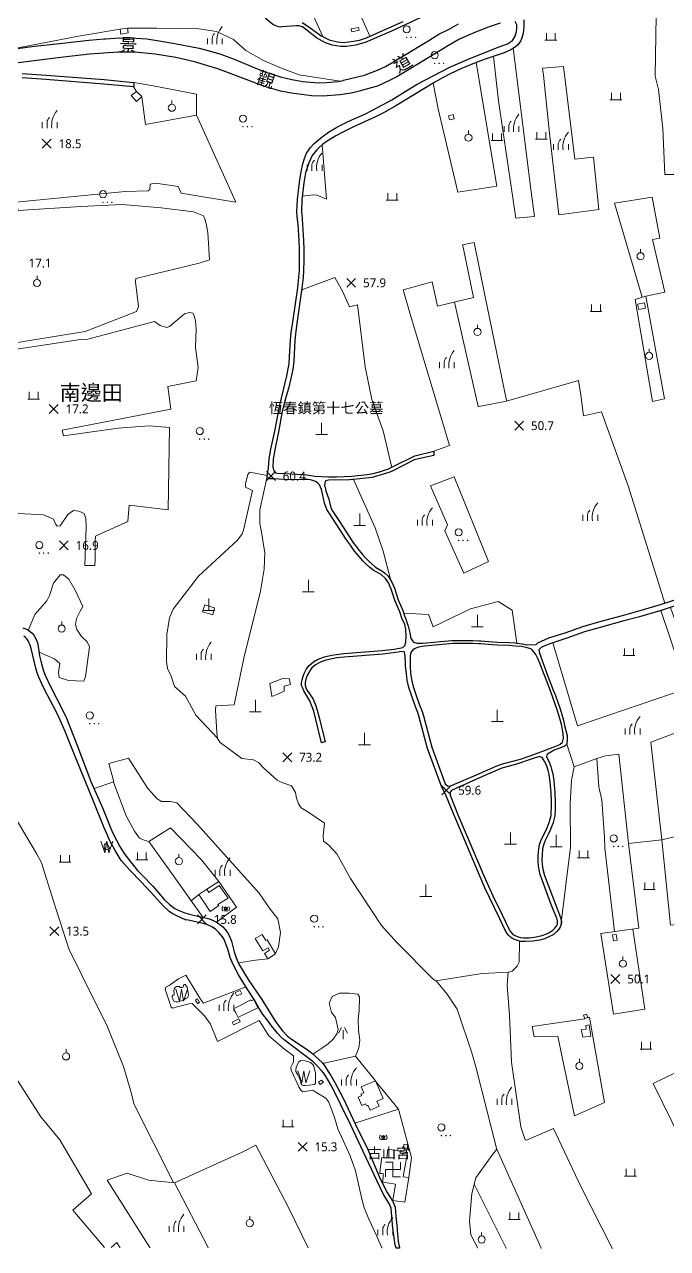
# Model space of a CAD drawing. Extents: x 219840 to 222438, y 2425093 to 2427865.
# Drawn here: x 221386 to 221928, y 2425094 to 2426126 of the extents above; entities that cross this region are included whole.
import ezdxf
from ezdxf.enums import TextEntityAlignment as Align

# ---------------------------------------------------------------- set-up
doc = ezdxf.new("R2010")
doc.units = 0
for name, color, linetype, lineweight in [('9030100', 7, 'Continuous', 20), ('9310100', 7, 'Continuous', 20), ('9350203', 7, 'Continuous', 20), ('9350204', 7, 'Continuous', 20), ('9520700', 5, 'Continuous', 20), ('9710500', 3, 'Continuous', 20), ('9710800', 3, 'Continuous', 20), ('9720000', 3, 'Continuous', 20), ('9730200', 3, 'Continuous', 20), ('9730301', 3, 'Continuous', 20), ('9790103', 7, 'Continuous', 20), ('9970102', 7, 'Continuous', 20)]:
    doc.layers.add(name, color=color, linetype=linetype, lineweight=lineweight)
for name, color, linetype in [('9420001', 1, 'Continuous'), ('9420801', 7, 'Continuous'), ('9810200', 7, 'Continuous')]:
    doc.layers.add(name, color=color, linetype=linetype)
doc.layers.add('9790201', color=34, linetype='145', lineweight=20, true_color=0xa55200)
doc.styles.add('LMP', font='Microsoft JhengHei.ttf')
doc.linetypes.add('145', pattern='A,0,-7.5,[10,base.shx,S=1,R=0,X=0,Y=0]', length=7.5)

# ---------------------------------------------------------------- blocks, each defined once
blk = doc.blocks.new('95270')
at = {"linetype": 'Continuous'}
blk.add_lwpolyline([(-5, 5), (-1.7, -5), (0, 5), (1.7, -5), (5, 5)], dxfattribs=at)
blk = doc.blocks.new('97913')
at = {"linetype": 'Continuous'}
for points in [[(-10, 8.7, 0.333333), (-10, -6.3)], [(10, -6.3, 0.333333), (10, 8.7)]]:
    blk.add_lwpolyline(points, format="xyb", dxfattribs=at)
for points in [[(-5.3, 6.5), (-5.5, 5.4), (-6.1, 3.7)], [(-1.7, 5.9), (-2.2, 3.7), (-3.9, 1.8), (-6.1, 0.7)], [(-5.4, 5.9), (6.4, 5.9), (4.4, 4)], [(0, 8.7), (0, 6.2)], [(1.1, 5.9), (1.1, 2.6), (1.6, 1.5), (5.8, 1.5), (6.3, 2.1), (6, 3.3)], [(-6.9, -6.3), (6.9, -6.3)], [(-5.3, -1.5), (5.5, -1.5)], [(0, -1.5), (0, -6.3)]]:
    blk.add_lwpolyline(points, dxfattribs=at)
blk = doc.blocks.new('97200')
at = {"linetype": 'Continuous'}
for points in [[(6.25, 15, 0.2146347), (1.75, 0)], [(-0.25, 9, 0.201941), (-2.25, 5)]]:
    blk.add_lwpolyline(points, format="xyb", dxfattribs=at)
for points in [[(-6.25, 5), (-6.25, 0)], [(-2.25, 0), (-2.25, 5)], [(6.25, 5), (6.25, 0)]]:
    blk.add_lwpolyline(points, dxfattribs=at)
blk = doc.blocks.new('93523')
at = {"linetype": 'Continuous'}
for points in [[(-5, 0), (5, 0)], [(0, 10), (0, 0)]]:
    blk.add_lwpolyline(points, dxfattribs=at)
blk = doc.blocks.new('97132')
at = {"linetype": 'Continuous'}
for points in [[(-3.2, 6.8, 1), (2.8, 6.8, 1)], [(-0.4, 0, 1), (0, 0, 1)], [(3.35, 0, 1), (3.75, 0, 1)], [(7.1, 0, 1), (7.5, 0, 1)]]:
    blk.add_lwpolyline(points, format="xyb", close=True, dxfattribs=at)
blk = doc.blocks.new('97331')
at = {"linetype": 'Continuous'}
blk.add_lwpolyline([(-3, 0, 1), (3, 0, 1)], format="xyb", close=True, dxfattribs=at)
blk.add_lwpolyline([(0, 3), (0, 6)], dxfattribs=at)
blk = doc.blocks.new('97320')
at = {"linetype": 'Continuous'}
for points in [[(-5, 0), (5, 0)], [(-3.75, 0), (-3.75, 6)], [(3.75, 0), (3.75, 6)]]:
    blk.add_lwpolyline(points, dxfattribs=at)
blk = doc.blocks.new('97135')
at = {"linetype": 'Continuous'}
for points in [[(-1.25, 10), (-3.75, 5)], [(0, 7.5), (0, 0)], [(1.25, 10), (3.75, 5)]]:
    blk.add_lwpolyline(points, dxfattribs=at)
blk = doc.blocks.new('95220')
at = {"linetype": 'Continuous'}
blk.add_lwpolyline([(-5, 5), (-1.7, -5), (0, 5), (1.7, -5), (5, 5)], dxfattribs=at)
blk = doc.blocks.new('99712')
at = {"linetype": 'Continuous'}
for points in [[(-6.25, -6.25), (-6.25, 0), (6.25, 0), (6.25, 6.25)], [(-6.25, 6.25), (0, 6.25), (0, -6.25), (6.25, -6.25)]]:
    blk.add_lwpolyline(points, dxfattribs=at)
blk = doc.blocks.new('98120')
at = {"linetype": 'Continuous'}
for points in [[(-3.75, -3.75), (3.75, 3.75)], [(-3.75, 3.75), (3.75, -3.75)]]:
    blk.add_lwpolyline(points, dxfattribs=at)

msp = doc.modelspace()

# ---------------------------------------------------------------- linework, layer by layer
at = {"layer": '9310100', "flags": 128}
for points in [[(221473, 2426118.5), (221466.7, 2426117.5), (221466.1, 2426121.6), (221472.4, 2426122.5), (221473, 2426118.5)], [(221667.7, 2426120.7), (221661.5, 2426119.4), (221661.1, 2426121.9), (221667.1, 2426123.1), (221667.7, 2426120.7)], [(221484.6, 2426064.8), (221480, 2426060.8), (221475.6, 2426065.6), (221480.1, 2426069.2), (221484.6, 2426064.8)], [(221747.8, 2426046.1), (221743.9, 2426045.2), (221743.1, 2426048.7), (221747, 2426049.6), (221747.8, 2426046.1)], [(221909.1, 2425886.5), (221903.5, 2425885.3), (221902.4, 2425889.7), (221908.4, 2425890.8), (221909.1, 2425886.5)], [(221598.4, 2425560.8), (221594.1, 2425558.9), (221594.1, 2425559.4), (221592.3, 2425570), (221602.6, 2425573.8), (221608.8, 2425574.1), (221609.8, 2425569.2), (221604.5, 2425567.7), (221604.6, 2425563.5), (221598.4, 2425560.8)], [(221549.6, 2425399.6), (221557.2, 2425389), (221548.6, 2425383.7), (221549.4, 2425382.7), (221542.2, 2425377.9), (221532.5, 2425392), (221539.2, 2425396.5), (221540.9, 2425393.9), (221549.6, 2425399.6)], [(221585.8, 2425358.5), (221589.1, 2425353.3), (221590.2, 2425353.9), (221597.2, 2425342.1), (221590.6, 2425337.9), (221587.8, 2425342.3), (221592.2, 2425345.1), (221590.9, 2425347.2), (221586.4, 2425344.5), (221580, 2425354.9), (221585.8, 2425358.5)], [(221885.3, 2425353.5), (221882.1, 2425353), (221881.3, 2425358), (221884.5, 2425358.5), (221885.3, 2425353.5)], [(221568.7, 2425308.4), (221564.5, 2425306.7), (221563.3, 2425309.4), (221567.5, 2425311.1), (221568.7, 2425308.4)], [(221531.7, 2425300.3), (221531.3, 2425300.1), (221529.7, 2425303.1), (221531.4, 2425304), (221531.9, 2425303.1), (221533, 2425301.1), (221531.7, 2425300.3)], [(221578.8, 2425303.4), (221582.2, 2425296.5), (221567.7, 2425289.4), (221565.6, 2425288.5), (221563.8, 2425292.2), (221561.8, 2425295.6), (221567.3, 2425298.5), (221576.3, 2425303.2), (221576.7, 2425302.4), (221578.8, 2425303.4)], [(221860.4, 2425288.6), (221857.9, 2425287.4), (221856.8, 2425290.4), (221859.3, 2425291.3), (221860.4, 2425288.6)], [(221567.5, 2425284.8), (221561.7, 2425282.1), (221560.5, 2425284.5), (221566.3, 2425287.3), (221567.5, 2425284.8)], [(221863.2, 2425272.6), (221856.3, 2425271.7), (221855, 2425278.1), (221859.2, 2425278.7), (221858.9, 2425281.7), (221861.7, 2425282.2), (221863.2, 2425272.6)], [(221637.6, 2425233.8), (221634.8, 2425231.8), (221633.4, 2425233.8), (221636.1, 2425235.7), (221637.6, 2425233.8)], [(221682.6, 2425217.8), (221684.6, 2425213.6), (221676.9, 2425210.3), (221675.1, 2425214.5), (221673.8, 2425213.9), (221673.1, 2425215.5), (221670, 2425214.3), (221667, 2425221.2), (221669.9, 2425222.6), (221669.2, 2425223.7), (221671.6, 2425224.9), (221669.4, 2425229.9), (221681.6, 2425234.9), (221688.1, 2425220.2), (221682.6, 2425217.8)], [(221708.5, 2425174.7), (221704.9, 2425154.2), (221709.5, 2425153.5), (221706.2, 2425132.6), (221696.2, 2425134.2), (221698.4, 2425147.9), (221691.2, 2425149), (221687.8, 2425149.6), (221688.1, 2425155.4), (221688.2, 2425156.7), (221687.4, 2425156.8), (221685.1, 2425156.9), (221685.5, 2425160.4), (221686.7, 2425170.3), (221691, 2425169.8), (221692, 2425177.4), (221708.5, 2425174.7)], [(221708.8, 2425177.2), (221705.8, 2425176.9), (221705.3, 2425181.3), (221708.3, 2425181.5), (221708.8, 2425177.2)]]:
    msp.add_lwpolyline(points, close=True, dxfattribs=at)
at = {"layer": '9420001', "flags": 128}
for points in [[(221731.9, 2426137), (221695.1, 2426119.9), (221672.8, 2426110.5), (221664.5, 2426108.2), (221657.3, 2426107), (221652.2, 2426107), (221645.1, 2426108.1), (221639.2, 2426110.1), (221631.8, 2426114.3), (221621, 2426122.8), (221619.6, 2426123.6), (221617.9, 2426124.2), (221617.2, 2426124.4), (221616.4, 2426124.5), (221614.5, 2426124.5), (221602.4, 2426123.5), (221601, 2426123.4), (221599.7, 2426123.6), (221597, 2426124.7), (221595, 2426125.5), (221588.6, 2426130.8)], [(221786.7, 2426126.6), (221778.3, 2426123.8), (221767.1, 2426119.6), (221757.9, 2426115.7), (221751.9, 2426112.8), (221743.1, 2426108), (221732.8, 2426101.8), (221706.6, 2426085.6), (221699.4, 2426081.4), (221694, 2426078.6), (221688.6, 2426076), (221683.1, 2426073.7), (221677.8, 2426072.1), (221669.8, 2426070), (221669.1, 2426069.7), (221661, 2426067.7), (221651.4, 2426066.3), (221637.2, 2426065.2), (221627.5, 2426065.3), (221610.7, 2426067.8), (221601.6, 2426069.5), (221587.8, 2426073.2), (221572.4, 2426079.1), (221548.6, 2426088.2), (221528.8, 2426094.2), (221513, 2426097.8), (221495.7, 2426100.6), (221478.5, 2426102.3), (221464.4, 2426102.2), (221440.4, 2426100.6), (221418.5, 2426098.1), (221400.5, 2426095.8), (221348.4, 2426089.2)], [(221379.5, 2426105.3), (221394.1, 2426107.3), (221415.1, 2426109.5), (221439.7, 2426112.4), (221452.6, 2426113.5), (221453.9, 2426113.6), (221465.8, 2426114.2), (221479.8, 2426114), (221488.6, 2426113.5), (221500.7, 2426111.6), (221512.4, 2426109.6), (221532.8, 2426105.7), (221542.5, 2426103.2), (221551.1, 2426100.5), (221562.4, 2426096.3), (221581.1, 2426088.5), (221589.8, 2426085.2), (221601.3, 2426081.5), (221611, 2426079.1), (221620.3, 2426077.5), (221626.3, 2426076.9), (221630.3, 2426076.6), (221634.3, 2426076.5), (221640.1, 2426076.7), (221650.1, 2426077.6), (221654.3, 2426078.3), (221654.5, 2426078.6), (221672.2, 2426082.9), (221678.6, 2426085.5), (221683.1, 2426087), (221690, 2426090.3), (221695.4, 2426093.2), (221703.1, 2426098), (221726.6, 2426112.1), (221734.8, 2426117.3), (221743.7, 2426121.7), (221751.4, 2426126.2)], [(221939.2, 2425637.1), (221923.3, 2425631.9), (221904.1, 2425626.3), (221891, 2425622.8), (221873, 2425617.8), (221857.7, 2425613.5), (221842.9, 2425608.3), (221829.4, 2425603.8), (221823.3, 2425601.4), (221821.2, 2425600.4), (221819.2, 2425598.4), (221819.7, 2425595.6), (221821, 2425592.5), (221822.7, 2425587.8), (221824.3, 2425583.1), (221826, 2425578.5), (221831.4, 2425564.5), (221833.2, 2425559.8), (221835.5, 2425553.3), (221837.1, 2425548.6), (221838.6, 2425543.8), (221839.9, 2425539), (221841, 2425534.7), (221842, 2425530.5), (221843.1, 2425526.2), (221843, 2425522.4), (221842.9, 2425519.5), (221842.3, 2425517.9), (221841.5, 2425517.5), (221838.2, 2425516.1), (221832.1, 2425513.8), (221826.4, 2425510.4), (221825.9, 2425509.8), (221825.8, 2425508.4), (221827.8, 2425503.7), (221829.4, 2425500), (221830, 2425497.8), (221830.9, 2425493.9), (221831.8, 2425487.9), (221832.7, 2425477.8), (221833.1, 2425469.8), (221833, 2425463.8), (221832.7, 2425458.4), (221831.3, 2425452.8), (221831.2, 2425452.6), (221829.1, 2425447.1), (221829, 2425446.9), (221827.3, 2425443.3), (221827.3, 2425443.2), (221824.3, 2425437.1), (221824.2, 2425436.8), (221823.6, 2425435.3), (221823.3, 2425434.5), (221822.6, 2425432.1), (221822.3, 2425430.1), (221821.9, 2425426.1), (221821.8, 2425421.4), (221822, 2425417.4), (221822.5, 2425413.5), (221824, 2425408.2), (221837.5, 2425372.6), (221838, 2425370.7), (221838.2, 2425368.7), (221838.1, 2425366.8), (221837.3, 2425364.7), (221836.2, 2425362.9), (221834.3, 2425360.8), (221831.2, 2425358.2), (221827.6, 2425356.3), (221823.9, 2425354.8), (221820.1, 2425353.7), (221814.2, 2425352.7), (221808, 2425352.4), (221804, 2425352.6), (221802, 2425353), (221798.7, 2425354.1), (221797, 2425355), (221795.3, 2425356.2), (221793.8, 2425357.5), (221792.6, 2425359.1), (221790.6, 2425362.6), (221786.4, 2425371.7), (221777.6, 2425389.6), (221773.8, 2425397.8), (221763.5, 2425421.6), (221752.2, 2425448.2), (221747, 2425461), (221741.2, 2425475.3), (221736.8, 2425484), (221725.4, 2425515.3), (221718.4, 2425541.7), (221717.2, 2425545.5), (221715, 2425551.3), (221712.1, 2425559.4), (221709.7, 2425566.5), (221708.3, 2425572.7), (221707.5, 2425578.4), (221706.9, 2425584.5), (221706.8, 2425586.5), (221706.5, 2425593), (221706, 2425596), (221705.7, 2425596.8), (221705.7, 2425596.8), (221703, 2425596.9), (221700.6, 2425596.3), (221687.6, 2425594.7), (221655, 2425592.2), (221649, 2425591.5), (221645.1, 2425590.9), (221639.5, 2425589.6), (221635.7, 2425588.3), (221633.9, 2425587.4), (221631, 2425585.7), (221627.9, 2425583.1), (221626, 2425580.7), (221624.1, 2425577.2), (221623.4, 2425575.3), (221622.6, 2425572.5), (221622.3, 2425570.5), (221622.3, 2425568.5), (221622.7, 2425566.7), (221623.4, 2425564.9), (221628.8, 2425556.8), (221631.1, 2425551.2), (221632.3, 2425547.4), (221634.3, 2425540.3), (221639.1, 2425520.9), (221638.6, 2425520.8), (221637.6, 2425520.5), (221636.1, 2425520.1), (221631.3, 2425539.5), (221629.4, 2425546.6), (221628.2, 2425550.2), (221626, 2425555.4), (221621, 2425563.8), (221620.1, 2425566), (221619.2, 2425568.2), (221619.2, 2425570.7), (221619.6, 2425573.2), (221620.5, 2425576.2), (221621.3, 2425578.4), (221623.4, 2425582.4), (221625.7, 2425585.2), (221629.2, 2425588.2), (221632.5, 2425590.1), (221634.6, 2425591.1), (221638.6, 2425592.5), (221644.5, 2425593.9), (221648.6, 2425594.5), (221654.7, 2425595.2), (221687.2, 2425597.7), (221697.2, 2425598.9), (221704.5, 2425600.4), (221706.1, 2425602), (221707, 2425604.8), (221707.3, 2425609.9), (221707, 2425615.5), (221706.1, 2425619.9), (221704.1, 2425624.2), (221702, 2425630.4), (221698, 2425639.5), (221694.8, 2425649.4), (221692.5, 2425654.8), (221690, 2425658.6), (221686.2, 2425662), (221682, 2425664), (221679.6, 2425665.5), (221676.5, 2425668), (221673.5, 2425670.7), (221670.7, 2425673.5), (221667.6, 2425677), (221663.8, 2425681.6), (221660.3, 2425686.5), (221657, 2425691.2), (221648.4, 2425704.7), (221642.6, 2425713.2), (221640.6, 2425716.7), (221639.9, 2425718.4), (221638.6, 2425722.1), (221636.9, 2425729.9), (221635.9, 2425733.6), (221635.2, 2425735.6), (221634.3, 2425737.4), (221633, 2425739), (221631.4, 2425740.1), (221631.4, 2425740.1), (221631.4, 2425740.1), (221629.6, 2425740.9), (221626.8, 2425741.6), (221624.8, 2425741.9), (221620.7, 2425742), (221608.6, 2425741.7), (221595.6, 2425742.4), (221592.2, 2425742.4), (221592.2, 2425742.4), (221591.7, 2425742.7), (221591.5, 2425742.8), (221590.7, 2425743.3), (221590.1, 2425744.5), (221591.2, 2425751.7), (221591.8, 2425759.5), (221593.3, 2425767.5), (221596.6, 2425782.8), (221600.9, 2425804.7), (221606.8, 2425829.3), (221607.9, 2425835.2), (221608.6, 2425839.5), (221609.1, 2425845.5), (221609.9, 2425859.4), (221610.4, 2425865.8), (221611.7, 2425874.6), (221615.9, 2425903.7), (221616.9, 2425912.6), (221617.3, 2425918.1), (221617.5, 2425927.1), (221617.4, 2425936.1), (221617.1, 2425943.4), (221616.2, 2425956.9), (221615.4, 2425963.4), (221615.3, 2425967.9), (221615.6, 2425978.1), (221617.4, 2425992.7), (221618.9, 2426001.5), (221620.3, 2426008.2), (221621.6, 2426012.5), (221623.4, 2426017), (221624.4, 2426018.6), (221626.4, 2426021.5), (221629.8, 2426025.2), (221636.4, 2426030.8), (221641.8, 2426034.7), (221648, 2426038.5), (221650.6, 2426040), (221656.1, 2426042.8), (221661.6, 2426045.2), (221668, 2426047.9), (221672.6, 2426050.1), (221679.1, 2426053.4), (221688.1, 2426058.1), (221695.2, 2426062), (221706.6, 2426069.1), (221716.7, 2426075.2), (221744.3, 2426089.7), (221759, 2426096.2), (221772.4, 2426101.5), (221785.7, 2426106.7), (221792.8, 2426109.3), (221797, 2426112), (221798.9, 2426115.3), (221800.1, 2426118.6), (221800.7, 2426121.8), (221800.7, 2426125.4), (221799.4, 2426128.1)], [(221806.6, 2426129.4), (221806.7, 2426124.3), (221806.4, 2426120.3), (221805.8, 2426117.2), (221805.3, 2426115.3), (221804.6, 2426113.4), (221803.7, 2426111.6), (221802.4, 2426109.6), (221801.1, 2426108.1), (221799.5, 2426106.8), (221795.6, 2426104.3), (221790.1, 2426101.8), (221774, 2426096.3), (221766.5, 2426093.5), (221753.5, 2426088.2), (221744.5, 2426084), (221738.6, 2426080.9), (221730, 2426076), (221698.6, 2426057.1), (221688.2, 2426051.2), (221681.5, 2426047.8), (221662.3, 2426039.1), (221655.2, 2426035.5), (221648.1, 2426031.7), (221640, 2426026.7), (221636.7, 2426024.3), (221633.6, 2426021.7), (221631.9, 2426019.9), (221628.1, 2426015), (221625.4, 2426009), (221622.6, 2426000.6), (221621.2, 2425992.1), (221619.5, 2425977.8), (221619.2, 2425967.8), (221619.7, 2425962.4), (221619.7, 2425961.5), (221620.8, 2425943.5), (221621, 2425935.9), (221621.1, 2425926.9), (221620.9, 2425917.9), (221620.5, 2425912.2), (221619.5, 2425903.2), (221615.3, 2425873.4), (221614.4, 2425867), (221613.6, 2425859.4), (221612.6, 2425841.5), (221611.8, 2425835.1), (221610.2, 2425827.2), (221608.1, 2425818.7), (221606.2, 2425812.2), (221602.9, 2425799.2), (221599.6, 2425782.2), (221596.6, 2425766.9), (221595.1, 2425759.1), (221594.8, 2425752.4), (221595.7, 2425749.5), (221595.7, 2425749.4), (221597.2, 2425747.7), (221598.5, 2425747.2), (221620.9, 2425746.1), (221623.3, 2425745.9), (221630.3, 2425744.8), (221641.8, 2425744.2), (221648.7, 2425744.3), (221661.6, 2425744.9), (221674.6, 2425746.2), (221679.5, 2425747), (221684.9, 2425748.5), (221690, 2425750), (221691.8, 2425750.8), (221696.5, 2425752.8), (221714.6, 2425761.9), (221730.7, 2425765.9), (221730.8, 2425762.3), (221717.7, 2425759.5), (221714.2, 2425758.5), (221696.8, 2425749.6), (221693.7, 2425748.1), (221689.9, 2425746.9), (221687.3, 2425746.1), (221683.4, 2425745), (221678.3, 2425743.7), (221668.2, 2425742.6), (221659.6, 2425741.6), (221641.9, 2425741.4), (221639.7, 2425740.9), (221639.1, 2425740.2), (221638.7, 2425738.7), (221638.6, 2425736.6), (221638.6, 2425736.6), (221639.1, 2425735.4), (221639.7, 2425732.5), (221642.1, 2425725.3), (221643.7, 2425718.1), (221645.5, 2425715), (221651.2, 2425706.5), (221659.8, 2425693), (221663, 2425688.4), (221666.5, 2425683.7), (221666.5, 2425683.6), (221670.2, 2425679.1), (221673.1, 2425675.8), (221675.8, 2425673.1), (221678.6, 2425670.5), (221681.5, 2425668.2), (221687.7, 2425664.4), (221689.3, 2425663), (221692.1, 2425660.4), (221694.9, 2425656.1), (221697.4, 2425650.3), (221700.5, 2425640.4), (221704.6, 2425631.4), (221706, 2425627.1), (221706.7, 2425625.1), (221709, 2425618.2), (221710.4, 2425612.8), (221711.3, 2425607.9), (221711.5, 2425607.6), (221712.6, 2425606), (221713.6, 2425604.8), (221716.4, 2425603.9), (221721.4, 2425603.9), (221746, 2425606.2), (221746.6, 2425606.2), (221758.7, 2425606.3), (221763.7, 2425606.3), (221768.7, 2425606.1), (221770.4, 2425606), (221780.4, 2425605.1), (221784.4, 2425604.9), (221794.4, 2425604.6), (221799.4, 2425604.2), (221800.4, 2425604.1), (221805.3, 2425603.3), (221809.1, 2425602.7), (221809.4, 2425602.7), (221817, 2425603), (221818.3, 2425604.4), (221821.4, 2425605.8), (221827.7, 2425608.4), (221841.3, 2425612.8), (221856.2, 2425618.1), (221871.7, 2425622.5), (221889.7, 2425627.4), (221902.7, 2425631), (221921.8, 2425636.5), (221937.6, 2425641.7)], [(221619.8, 2426127.2), (221625.3, 2426123.6), (221635.7, 2426116.1), (221642.3, 2426112.7), (221649.4, 2426110.9), (221654.4, 2426110.3), (221662.9, 2426111.4), (221667.9, 2426112.4), (221673.8, 2426114.4), (221685.2, 2426119.3), (221704.7, 2426128.2)], [(221383.7, 2426084.4), (221403.7, 2426082.9), (221452.7, 2426079.1), (221474.7, 2426077), (221477.8, 2426076.7), (221477.6, 2426074.9), (221477.5, 2426073), (221474.4, 2426073.2), (221452.4, 2426075.4), (221403.4, 2426079.1), (221383.6, 2426080.6)], [(221384.2, 2425616.8), (221388.2, 2425615.4), (221390.7, 2425613.6), (221392.1, 2425612.3), (221393.3, 2425610.7), (221395.3, 2425607.1), (221396.4, 2425604.4), (221397.1, 2425601.3), (221398.3, 2425593.4), (221399.2, 2425588.8), (221400.3, 2425584.6), (221401.5, 2425580.8), (221402.9, 2425577.1), (221407.1, 2425568), (221417.7, 2425547.9), (221421, 2425540.9), (221429.7, 2425518.7), (221441.6, 2425487.4), (221451.5, 2425464.5), (221458.3, 2425447.8), (221460.4, 2425443.2), (221463, 2425437.8), (221465.9, 2425432.6), (221469.7, 2425426.6), (221475.1, 2425419.3), (221480.8, 2425412.4), (221485.2, 2425407.7), (221493.7, 2425399.2), (221503.4, 2425387.9), (221507.7, 2425383.7), (221510.1, 2425381.9), (221512.4, 2425380.3), (221515.1, 2425378.9), (221520.6, 2425376.7), (221526.5, 2425375), (221539.2, 2425372.2), (221542, 2425371.3), (221544.7, 2425370.3), (221547.4, 2425368.9), (221549.9, 2425367.2), (221552.7, 2425364.9), (221554.8, 2425362.6), (221556.6, 2425360.2), (221557.8, 2425358.2), (221559, 2425355.5), (221560, 2425352.7), (221562.3, 2425343.9), (221563.7, 2425339.5), (221566.1, 2425334), (221570.1, 2425326.8), (221574.2, 2425320.4), (221585.6, 2425303.7), (221596.7, 2425285.9), (221599.4, 2425281.9), (221603.2, 2425277.1), (221607.3, 2425272.8), (221610.4, 2425270.3), (221624.2, 2425261.2), (221627.6, 2425258.6), (221636.4, 2425250.5), (221638.9, 2425247.5), (221641.6, 2425243), (221643.7, 2425239.5), (221647.1, 2425233.6), (221654.1, 2425220.4), (221664.6, 2425198.2), (221675, 2425177.2), (221685.4, 2425152.4), (221691.2, 2425140.9), (221696, 2425133.2), (221698, 2425128.5), (221698.7, 2425120.6), (221699.7, 2425110.4), (221699.7, 2425108.9), (221700.2, 2425102.9), (221700.6, 2425099.5), (221701.7, 2425094.1), (221701.7, 2425094.1), (221701.7, 2425094), (221698.8, 2425094), (221698.8, 2425094.1), (221698.8, 2425094.2), (221698.1, 2425096.7), (221697.1, 2425102.7), (221696.2, 2425110.7), (221695.4, 2425120.3), (221694.8, 2425127.7), (221693, 2425131.7), (221688.3, 2425139.3), (221682.5, 2425150.9), (221671.1, 2425175.4), (221661, 2425197.1), (221652.4, 2425214.8), (221647.8, 2425224), (221643.9, 2425231.5), (221639.8, 2425238.4), (221637.6, 2425241.7), (221635.9, 2425243.8), (221631.8, 2425248.2), (221628.9, 2425250.9), (221624.2, 2425254.7), (221609.2, 2425265.9), (221604.5, 2425269.6), (221601.7, 2425272.2), (221598.9, 2425275.1), (221593.9, 2425281.4), (221592.5, 2425283.4), (221591, 2425285.2), (221586.2, 2425291.5), (221583.5, 2425296.1), (221579.1, 2425303.5), (221574.3, 2425311), (221573.2, 2425312.6), (221566.1, 2425324.4), (221561.5, 2425333), (221558.9, 2425338.9), (221556.9, 2425346.1), (221554.8, 2425351.9), (221553.5, 2425354.6), (221552.4, 2425356.3), (221549.4, 2425360), (221546.5, 2425362.8), (221543.4, 2425364.9), (221539.9, 2425366.5), (221536.1, 2425367.7), (221522.3, 2425370.7), (221521.8, 2425370.6), (221513.3, 2425374.5), (221512.2, 2425375), (221510.5, 2425375.9), (221507.6, 2425377.8), (221506.1, 2425379.1), (221503.2, 2425381.8), (221497, 2425388.5), (221494.8, 2425390.9), (221484.2, 2425402.6), (221474, 2425412.8), (221467.3, 2425420.6), (221466.2, 2425422.2), (221462, 2425429.1), (221457.3, 2425437.9), (221455.1, 2425442.7), (221452.7, 2425448.2), (221443.5, 2425471.4), (221436.7, 2425488), (221428.3, 2425508.4), (221419.9, 2425529.4), (221416, 2425538.6), (221412.3, 2425546.4), (221402.7, 2425564.4), (221400.1, 2425569.8), (221397.7, 2425575.4), (221396.2, 2425579.1), (221395, 2425582.9), (221391.5, 2425598.4), (221390.4, 2425602.2), (221389.6, 2425604.1), (221388.7, 2425606), (221387.6, 2425607.6), (221386.5, 2425608.7), (221384.9, 2425609.8)]]:
    msp.add_lwpolyline(points, dxfattribs=at)
for points in [[(221763.5, 2425603.7), (221758.5, 2425603.7), (221747, 2425603.6), (221746.7, 2425603.6), (221731.7, 2425602.4), (221722.7, 2425601.5), (221717.8, 2425600.6), (221714.9, 2425599.6), (221712.7, 2425598.2), (221711.3, 2425596.2), (221711.3, 2425596.2), (221710.6, 2425593.3), (221710.6, 2425593.3), (221710.6, 2425585.5), (221710.6, 2425585.5), (221710.6, 2425585), (221710.6, 2425585), (221711.1, 2425578.8), (221711.1, 2425578.8), (221711.9, 2425573.4), (221713.2, 2425567.4), (221715.6, 2425560.6), (221718.4, 2425552.6), (221720.8, 2425546.4), (221721.9, 2425542.7), (221729, 2425516.4), (221740.3, 2425485.5), (221742.2, 2425483.8), (221744.2, 2425483.3), (221766.7, 2425492.9), (221783.2, 2425500.4), (221787.8, 2425502), (221790.8, 2425502.8), (221803.7, 2425506.1), (221812, 2425508.9), (221818.6, 2425511.6), (221823.9, 2425513.5), (221831.3, 2425516.3), (221837, 2425518.7), (221839.3, 2425520.5), (221839.9, 2425523.8), (221839.9, 2425523.8), (221839.6, 2425527.2), (221839.6, 2425527.2), (221839.5, 2425529.3), (221838.5, 2425534.2), (221837.5, 2425538.4), (221836.2, 2425543.2), (221834.6, 2425547.9), (221833, 2425552.7), (221830.8, 2425558.9), (221827.3, 2425568.3), (221823.8, 2425577.6), (221820.1, 2425587), (221818.2, 2425591.6), (221816.8, 2425594.4), (221813.7, 2425598.4), (221813, 2425598.9), (221812.5, 2425599.1), (221809.4, 2425600.2), (221804.5, 2425601.1), (221799.5, 2425601.6), (221794.2, 2425601.9), (221784.3, 2425602.3), (221780.2, 2425602.5), (221770.2, 2425603.4), (221768.5, 2425603.5), (221763.5, 2425603.7)], [(221769.3, 2425490.4), (221745.5, 2425479.9), (221745.2, 2425479.4), (221745.2, 2425479.4), (221744.5, 2425478.4), (221744.3, 2425477), (221744.3, 2425477), (221744.4, 2425475.8), (221751.3, 2425458.6), (221757, 2425445), (221773, 2425407.4), (221780.4, 2425390.9), (221788.4, 2425374.9), (221793.8, 2425363.2), (221794.8, 2425361.4), (221796.1, 2425359.8), (221797.4, 2425358.5), (221799.2, 2425357.4), (221801.9, 2425356.3), (221803.9, 2425355.8), (221805.9, 2425355.6), (221811, 2425355.6), (221817, 2425356.3), (221821, 2425357.2), (221822.9, 2425357.8), (221825.8, 2425358.9), (221827.6, 2425359.8), (221831, 2425362), (221832.7, 2425363.7), (221834.1, 2425365.3), (221834.1, 2425365.4), (221834.9, 2425367.2), (221834.9, 2425367.2), (221835.1, 2425368), (221835, 2425370), (221834.5, 2425372.1), (221830, 2425382.9), (221820.4, 2425409), (221819.4, 2425412.9), (221818.9, 2425416.2), (221818.7, 2425420.2), (221818.7, 2425424.5), (221818.9, 2425428.4), (221819.5, 2425432.4), (221819.5, 2425432.4), (221819.9, 2425434.3), (221819.9, 2425434.3), (221821, 2425437.3), (221821, 2425437.3), (221826.2, 2425448.2), (221826.2, 2425448.2), (221827.9, 2425452.7), (221827.9, 2425452.8), (221829.6, 2425458.6), (221829.7, 2425461.5), (221829.9, 2425465.1), (221830, 2425465.5), (221829.9, 2425471.5), (221829.9, 2425471.6), (221829.5, 2425477.6), (221829.5, 2425477.7), (221828.7, 2425487.1), (221827.9, 2425493.1), (221827, 2425497), (221825.6, 2425501.1), (221825.6, 2425501.2), (221823, 2425506.1), (221822, 2425507.5), (221820.9, 2425508), (221819.9, 2425508.4), (221813.6, 2425506.5), (221800.3, 2425502), (221788.1, 2425498.5), (221784.6, 2425497.2), (221769.3, 2425490.4)]]:
    msp.add_lwpolyline(points, close=True, dxfattribs=at)
at = {"layer": '9520700', "flags": 128}
for points in [[(221457.4, 2425430.8), (221454.9, 2425429.9), (221453.5, 2425430.1), (221452.9, 2425430.9), (221452.6, 2425432.2), (221452.6, 2425433.4), (221453, 2425434.2), (221453.5, 2425434.7), (221454.1, 2425435), (221454.9, 2425435.3), (221457.4, 2425430.8)], [(221522.8, 2425314.1), (221523.7, 2425307.4), (221523.2, 2425305.3), (221521.7, 2425304.3), (221520, 2425303.4), (221517.5, 2425302.5), (221515, 2425301.7), (221513.2, 2425301.6), (221512.4, 2425301.9), (221511.3, 2425302.5), (221510.5, 2425304), (221510.1, 2425305.3), (221510, 2425306.5), (221510.7, 2425307.1), (221511.3, 2425307.1), (221511.7, 2425307.4), (221511.7, 2425308), (221511.4, 2425311.3), (221511.6, 2425312.4), (221512.7, 2425313.6), (221513.7, 2425314.4), (221515, 2425314.6), (221516, 2425314.4), (221516.9, 2425313.8), (221517.5, 2425313.6), (221518.6, 2425313.7), (221519.2, 2425314.3), (221519.5, 2425315.5), (221520, 2425316.2), (221520.9, 2425316.2), (221521.3, 2425316), (221522.8, 2425314.1)], [(221622.3, 2425231), (221620.5, 2425231), (221619.4, 2425231.5), (221618.6, 2425233), (221618.5, 2425234.2), (221617.5, 2425237.2), (221615.9, 2425240.2), (221614.4, 2425242.9), (221614.3, 2425244), (221614.5, 2425246.6), (221616.6, 2425250.7), (221618.6, 2425252.1), (221622.2, 2425251.8), (221626.8, 2425250.4), (221628.6, 2425248.9), (221629.6, 2425247.3), (221631, 2425241.6), (221631, 2425235.9), (221631, 2425232.7), (221629.8, 2425232), (221625.6, 2425231.4), (221622.3, 2425231)]]:
    msp.add_lwpolyline(points, close=True, dxfattribs=at)
at = {"layer": '9790201', "flags": 128}
for points in [[(221371.1, 2426483.4), (221378.1, 2426443.5), (221379.4, 2426434.8), (221340.1, 2426420.8), (221339.8, 2426418), (221356.2, 2426320.4), (221384, 2426326.1), (221422.6, 2426334.6), (221440.7, 2426298.2), (221482.3, 2426312.5), (221517.8, 2426323.8), (221543.2, 2426330), (221548.4, 2426329.7), (221558.9, 2426303.4), (221570.1, 2426284.9), (221572, 2426279.6), (221572.7, 2426276.3), (221573, 2426268.8), (221572.1, 2426263), (221570.6, 2426257.8), (221542.9, 2426236.5), (221538.5, 2426232.9), (221578, 2426162.7), (221610, 2426174.4), (221637.1, 2426115.4)], [(221676.7, 2426115.7), (221643.8, 2426190.1)], [(222013.5, 2425988.4), (221977.3, 2425983.6), (221951.8, 2425982.6), (221951.6, 2425999.2), (221925.6, 2425999.2), (221923.8, 2426038), (221920.1, 2426070.7), (221917.4, 2426082), (221918.3, 2426150.6)], [(221431.1, 2426115.7), (221372.8, 2426104.5)], [(221466.1, 2426121.6), (221431.1, 2426115.7)], [(221651.7, 2426077.9), (221617.2, 2426083.1), (221602.8, 2426088.5), (221587.2, 2426095.3), (221572.2, 2426103.7), (221561.7, 2426112.9), (221547.4, 2426119.6), (221532.4, 2426121.9), (221497.1, 2426122.4), (221472.4, 2426122.5)], [(221797.7, 2426105.7), (221812.8, 2425984.4), (221815.6, 2425963.6), (221799.7, 2425962.3), (221785.3, 2426061.1), (221780.9, 2426098.7)], [(221766.4, 2426093.5), (221783.9, 2425989.3), (221751, 2425984.1), (221734.4, 2426054.4), (221730, 2426076)], [(221822.2, 2426088.8), (221840, 2426090.2)], [(221822.2, 2426088.8), (221823.1, 2426083), (221828.3, 2426033.9), (221836.1, 2425965.1)], [(221836.1, 2425965.1), (221869.8, 2425969.5), (221865.3, 2426013.7), (221849.7, 2426012.1), (221840, 2426090.2)], [(221477.8, 2426076.7), (221494.1, 2426073.9), (221530.7, 2426066.9), (221530.7, 2426049.1)], [(221379.1, 2425617.3), (221372.6, 2425673.1), (221365.7, 2425672), (221359.4, 2425709.9), (221380.1, 2425713.2), (221401.6, 2425712.2), (221409.9, 2425708.6), (221411.9, 2425704), (221413, 2425702.7), (221415.7, 2425702.9), (221422.2, 2425712.4), (221426.9, 2425715.9), (221431.3, 2425715.4), (221435.9, 2425713.3), (221437.2, 2425709.1), (221437.4, 2425702.2), (221436.5, 2425669.6), (221444.9, 2425669.6), (221445.1, 2425674.3), (221445.2, 2425690.1), (221445.5, 2425694.1), (221449.7, 2425696.3), (221472.7, 2425706.5), (221473.9, 2425720.3), (221506.8, 2425716.5), (221507.8, 2425785.9), (221490.7, 2425787.1), (221464.5, 2425785.2), (221418.4, 2425778.9), (221417.4, 2425783.7), (221509, 2425801.3), (221506.5, 2425820.3), (221530.2, 2425825.3), (221532.1, 2425836.4), (221529.8, 2425853.3), (221530.4, 2425868.7), (221529.7, 2425875.5), (221528.6, 2425880.2), (221527.6, 2425882.3), (221524.6, 2425882.9), (221520.5, 2425881.6), (221507.9, 2425871.1), (221505.3, 2425870.1), (221499.8, 2425871.7), (221495.1, 2425875.1), (221438.8, 2425860.3), (221432.7, 2425860), (221377.2, 2425851.6), (221376.1, 2425856.9), (221436.7, 2425866.8), (221480, 2425883.7), (221481.8, 2425887.7), (221479.2, 2425908.7), (221479.4, 2425911.3), (221532.9, 2425924.5), (221541.5, 2425927.3), (221540.2, 2425950.3), (221539.1, 2425956.2), (221537.8, 2425960.9), (221536.5, 2425964.4), (221528, 2425967.6), (221500.7, 2425971), (221467.9, 2425973.7), (221432.9, 2425972), (221380.2, 2425968.7), (221378.5, 2425975.9), (221470.3, 2425984.8), (221489.7, 2425985.3), (221491.1, 2425986.5), (221491.5, 2425991), (221495.9, 2425991.9), (221515.1, 2425989), (221517.6, 2425983.4), (221539.5, 2425979.7), (221563.8, 2425975.9), (221534.9, 2426039.8), (221530.7, 2426049.1), (221487.6, 2426041.3), (221484.5, 2426064.7)], [(221480.1, 2426069.2), (221477.5, 2426073)], [(221636.4, 2426024.1), (221640.1, 2425978.3), (221631.9, 2425981.8), (221628.9, 2425982), (221619.8, 2425980.9)], [(221909.4, 2425896.5), (221925.5, 2425899.8), (221915.2, 2425944.3), (221921.2, 2425945.5), (221914.9, 2425979.9), (221883, 2425974.9), (221906.3, 2425895.6)], [(221754.9, 2425939.8), (221755.3, 2425937.9), (221764, 2425895.5), (221733.9, 2425888), (221729.4, 2425908.5), (221704.8, 2425901.8), (221710.2, 2425883.2), (221743.8, 2425770.6), (221730.7, 2425765.9)], [(221764.8, 2425941.9), (221754.9, 2425939.8)], [(221792, 2425807.9), (221791.9, 2425808.5), (221773.3, 2425898.8), (221764.8, 2425941.9)], [(221695.2, 2425752.2), (221687.9, 2425782.9), (221678.3, 2425809.3), (221672.9, 2425837.1), (221666.3, 2425889.2), (221659.5, 2425887.6), (221653.8, 2425900.7), (221647.3, 2425912.3), (221619.3, 2425901.8)], [(221748, 2425891.5), (221768, 2425803.4), (221768.5, 2425803.5), (221792, 2425807.9)], [(221792, 2425807.9), (221852.6, 2425825.4), (221854.5, 2425813.1), (221857, 2425795.7), (221872, 2425798.9), (221894.8, 2425735.9), (221925.6, 2425637.7)], [(221548.2, 2425523.8), (221529.9, 2425543.3), (221521.2, 2425559.3), (221511.9, 2425567.4), (221509.2, 2425576.2), (221506, 2425582.7), (221505.3, 2425588.5), (221505.6, 2425611.3), (221507.8, 2425625.3), (221511, 2425632.6), (221532.3, 2425660.6), (221565, 2425690.7), (221569.1, 2425696.2), (221570.2, 2425699.4), (221577.9, 2425732.7), (221572, 2425735.4), (221572, 2425738.5), (221573.9, 2425746.3), (221575.6, 2425748.2), (221590.2, 2425745.4)], [(221802.8, 2425352.8), (221802.7, 2425335.1), (221800.9, 2425331.6), (221796.6, 2425327.6), (221793.6, 2425326.5), (221771.4, 2425325.6), (221732.4, 2425319.4), (221730.2, 2425320.6), (221699.9, 2425351.4), (221686.6, 2425366.1), (221660.5, 2425405.6), (221648.8, 2425426.5), (221642.1, 2425433.6), (221637.7, 2425437.1), (221637.3, 2425441.7), (221638.5, 2425452.2), (221624.5, 2425461.7), (221618.7, 2425465.1), (221616.7, 2425468.4), (221615, 2425473.4), (221614.1, 2425478.2), (221610.7, 2425483.7), (221601.9, 2425486.7), (221598.7, 2425488.6), (221587.4, 2425498.6), (221582.9, 2425503.4), (221578.6, 2425505.5), (221568.8, 2425506.7), (221550.4, 2425520.3), (221548.2, 2425523.5), (221547.8, 2425528.8), (221546.7, 2425547.4), (221546.9, 2425551.3), (221562.3, 2425552), (221570.6, 2425591.4), (221584.6, 2425647.7), (221587.6, 2425666.3), (221588.3, 2425680.5), (221587.2, 2425686.9), (221585.7, 2425696.1), (221584, 2425704.8), (221584.1, 2425716.4), (221590.1, 2425744.6)], [(221101.9, 2425739.9), (221127, 2425668.2), (221159.6, 2425612.8), (221213.4, 2425546), (221250.9, 2425492.2), (221275.7, 2425453.6), (221329, 2425377.4), (221365.2, 2425332.8), (221331.9, 2425309.5), (221399.4, 2425204.7), (221415.3, 2425185.2), (221442.1, 2425139.8)], [(221694.5, 2425656.8), (221687.9, 2425681.5), (221681.3, 2425701.3), (221663, 2425742)], [(221397.9, 2425596.5), (221410.8, 2425590.7), (221415.3, 2425586.8), (221414.2, 2425579.2), (221414.7, 2425575), (221422.5, 2425572.6), (221435.5, 2425571.9), (221437, 2425576), (221440.4, 2425600.9), (221438.3, 2425605.2), (221433.5, 2425609.6), (221429.6, 2425615.6), (221428.4, 2425619.8), (221429.3, 2425624.9), (221432.4, 2425630.9), (221434.8, 2425634.8), (221432.8, 2425639.2), (221428.3, 2425648.6), (221423, 2425657.9), (221418.5, 2425661.7), (221415.6, 2425661.6), (221410, 2425654.7), (221406.6, 2425644.1), (221404.5, 2425639.8), (221394.2, 2425628.3), (221388.8, 2425615.1)], [(221800.6, 2425604), (221796.6, 2425631.9), (221785, 2425639.2), (221761.6, 2425632.9), (221730.2, 2425617.8), (221726.3, 2425628.1), (221705.2, 2425629.4)], [(221922.2, 2425631.5), (221944.2, 2425565.7), (221851.8, 2425534.2), (221831.1, 2425604.4)], [(221930.2, 2425634.1), (221964.1, 2425539.3), (221913.7, 2425520.6), (221923, 2425438.1), (221894.7, 2425435.1), (221903.6, 2425363.6), (221871.4, 2425359.2), (221882.3, 2425291.3), (221908.6, 2425295.5), (221898.5, 2425362.9)], [(221340.8, 2425565.4), (221343.3, 2425554.5), (221357.8, 2425521.5), (221361, 2425513), (221361.3, 2425499), (221362.7, 2425487.4), (221371.6, 2425467.5), (221395.6, 2425426.6), (221399.8, 2425418.9), (221410.3, 2425385.5), (221422.8, 2425346.3), (221433.8, 2425324.1), (221455.3, 2425281), (221469.1, 2425247), (221474.9, 2425227.1), (221478, 2425215.1), (221511.2, 2425149.2)], [(221883.1, 2425360.8), (221874.9, 2425431.3), (221874.7, 2425440.5), (221872.4, 2425471.7), (221869.8, 2425482.9), (221868.2, 2425506.8), (221848.9, 2425499.6), (221842.7, 2425518.9)], [(221597.1, 2425342.3), (221599.7, 2425348.1), (221601.5, 2425360.1), (221599.1, 2425371.5), (221592.8, 2425379.7), (221583.4, 2425393.1), (221531, 2425451.4), (221513.9, 2425469.3), (221508.7, 2425470.4), (221501, 2425470.6), (221497.5, 2425472.8), (221489.4, 2425481.4), (221473.1, 2425506.9), (221456.6, 2425502.5), (221460.8, 2425487), (221444.2, 2425481.5)], [(221894.7, 2425435.1), (221886.8, 2425510.5), (221875.3, 2425509.1), (221868.2, 2425506.8)], [(221848.9, 2425499.6), (221846.9, 2425488.4), (221845.6, 2425468.4), (221846, 2425432), (221837.9, 2425366.2)], [(221460.6, 2425486.9), (221471.4, 2425458.3), (221478.2, 2425445.4), (221482.4, 2425439.5), (221486.5, 2425437.8), (221490.3, 2425436.8), (221508.5, 2425411.7), (221535.9, 2425372.9)], [(221490.3, 2425436.8), (221508.7, 2425448.2), (221534.7, 2425421.3), (221549.4, 2425403.1)], [(221539.2, 2425396.5), (221549.4, 2425403.1), (221564.2, 2425381.4), (221547.5, 2425368.8)], [(221532.6, 2425392), (221526, 2425386.9)], [(221565.9, 2425334.5), (221580.3, 2425336.8)], [(221580.3, 2425336.8), (221590.6, 2425337.9)], [(221670.3, 2425134.1), (221664.6, 2425159.2), (221660, 2425171.7), (221649.7, 2425194.6), (221646.8, 2425204.2), (221645.1, 2425209.5), (221642.2, 2425217), (221639.7, 2425220.5), (221631.9, 2425225), (221628.7, 2425227), (221620.3, 2425225.8), (221618.4, 2425227.1), (221616.8, 2425229.9), (221610.3, 2425244), (221610.2, 2425246.4), (221611.1, 2425248.7), (221612.4, 2425250.7), (221612.4, 2425256.1), (221604.8, 2425261.8), (221591.6, 2425273), (221583.5, 2425286), (221548.2, 2425268.1), (221542.3, 2425282.9), (221537.2, 2425289.7), (221527, 2425300.3), (221524.4, 2425300), (221514.4, 2425297.5), (221510.7, 2425296.3), (221509.1, 2425297.2), (221504.2, 2425312.3), (221504.8, 2425314.1), (221507.5, 2425315.4), (221515.5, 2425320.9), (221521.5, 2425324.1), (221534, 2425303.8), (221536.6, 2425300.5), (221572.2, 2425314.3)], [(221854.7, 2425145.8), (221831.6, 2425194.7), (221808.9, 2425184.9), (221807.8, 2425185.3), (221804.1, 2425196.3), (221796.3, 2425250.8), (221794.4, 2425290.4), (221792.4, 2425315.7), (221793.4, 2425326.5)], [(221783.9, 2425177.1), (221766.5, 2425245.7), (221762.8, 2425258.7), (221750.4, 2425295.4), (221741.8, 2425308.1), (221732.6, 2425319.4)], [(221664.5, 2425255.9), (221667.5, 2425262.8), (221668.3, 2425269.2), (221667.3, 2425277.6), (221666.9, 2425286.8), (221667.6, 2425294.4), (221667.9, 2425305.9), (221666.7, 2425308), (221659.4, 2425308.9), (221651.2, 2425308.9), (221645.1, 2425306), (221642.5, 2425300.5), (221644.4, 2425292.7), (221647.8, 2425288.4), (221650, 2425278.3), (221649, 2425274.5), (221645.9, 2425270.2), (221641.5, 2425266.1), (221637.1, 2425263), (221628.7, 2425257.6)], [(221857.9, 2425287.4), (221813.6, 2425280.8), (221815.4, 2425272), (221835.2, 2425272.3), (221849.4, 2425205.4)], [(221849.4, 2425205.4), (221874.7, 2425216.8), (221861.9, 2425288.4), (221860.2, 2425288.5)], [(221942, 2425122.4), (221963.1, 2425136.1), (221915.5, 2425232.7), (221943.4, 2425246.2), (221970.6, 2425256.8), (222007.8, 2425269.8), (222018.1, 2425267)], [(221637.1, 2425249.7), (221664.5, 2425255.9)], [(221664.5, 2425255.9), (221681.6, 2425234.9)], [(221700.8, 2425211.1), (221681.6, 2425234.7)], [(221709.5, 2425153.5), (221711.8, 2425170.5), (221700.8, 2425211.1), (221664, 2425199.4)], [(221512, 2425149.1), (221569.1, 2425174.9), (221580.7, 2425180.7), (221607.9, 2425128.8)], [(221767.7, 2425094), (221761.8, 2425105.3), (221760.7, 2425116.6), (221762.6, 2425139.9), (221766, 2425153.1), (221779.5, 2425172), (221783.7, 2425177.5), (221820, 2425096.5), (221821.1, 2425093.9)], [(221455.3, 2425151.2), (221472.2, 2425157.3), (221490, 2425151.3), (221512, 2425149.1)], [(221455.3, 2425151.2), (221491.2, 2425094.5)], [(221540.4, 2425094.4), (221512, 2425149.1)], [(221791.8, 2425094), (221764.6, 2425147.8)], [(221881.1, 2425093.8), (221854.7, 2425145.8)], [(221452.9, 2425094.6), (221426.2, 2425126.1), (221442.1, 2425139.8)], [(221686.7, 2425094.2), (221682.4, 2425104.6), (221675.8, 2425118.5), (221671.8, 2425128.7), (221669.9, 2425135.7)], [(221624.6, 2425094.3), (221607.9, 2425128.8)], [(221696.3, 2425134.1), (221695.3, 2425134.3)], [(221453, 2425094.4), (221452.9, 2425094.6)], [(221458.7, 2425094.6), (221458.5, 2425094.4)], [(221466.1, 2425094.6), (221465.2, 2425095.9), (221463.4, 2425098.8), (221458.7, 2425094.6)], [(221466.2, 2425094.4), (221466.1, 2425094.6)], [(221491.2, 2425094.5), (221491.3, 2425094.3)], [(221540.5, 2425094.3), (221540.4, 2425094.4)], [(221624.7, 2425094.1), (221624.6, 2425094.3)], [(221686.7, 2425094), (221686.7, 2425094.2)], [(221767.8, 2425093.8), (221767.7, 2425094)], [(221791.9, 2425093.8), (221791.8, 2425094)], [(221821.1, 2425093.9), (221821.2, 2425093.7)], [(221881.2, 2425093.6), (221881.1, 2425093.8)]]:
    msp.add_lwpolyline(points, dxfattribs=at)
for points in [[(221909.4, 2425896.5), (221925.3, 2425810), (221915.1, 2425807.7), (221900.4, 2425893.8)], [(221728, 2425736.7), (221742.1, 2425703.7), (221739.9, 2425698.8), (221755.9, 2425662.9), (221776.8, 2425672.9), (221747.7, 2425744.2)], [(221535.7, 2425630.4), (221544.4, 2425628), (221545.8, 2425633.9), (221537.7, 2425636.3)], [(221923, 2425438.1), (221943, 2425442.9), (221951.3, 2425368.6), (221930.3, 2425366.2)]]:
    msp.add_lwpolyline(points, close=True, dxfattribs=at)

# ---------------------------------------------------------------- block references
at = {"layer": '9350203'}
for p in [(221636.1, 2425779.8), (221668.2, 2425703.3), (221624.9, 2425647.3), (221767.4, 2425617.8), (221580.2, 2425546.2), (221784.2, 2425537.9), (221672.2, 2425518.4), (221795.4, 2425434.5), (221833.9, 2425432.3), (221723.9, 2425390.4)]:
    msp.add_blockref('93523', p, dxfattribs=at)
at = {"layer": '9350204'}
msp.add_blockref('93523', (221541.1, 2425631.6), dxfattribs=at)
at = {"layer": '9520700'}
for name, p in [('95220', (221455, 2425432.2)), ('95270', (221518, 2425307.3)), ('95270', (221621, 2425238.4))]:
    msp.add_blockref(name, p, dxfattribs=at)
at = {"layer": '9710500'}
for p in [(221708, 2426114.7), (221731.6, 2426092.9), (221570, 2426039.4), (221451.9, 2425975.7), (221533.5, 2425776), (221751.8, 2425690.6), (221398.2, 2425679.9), (221440.8, 2425536.2), (221882.6, 2425432.6), (221630, 2425364.9), (221737.3, 2425188.9)]:
    msp.add_blockref('97132', p, dxfattribs=at)
at = {"layer": '9710800'}
msp.add_blockref('97135', (221654.1, 2425270.1), dxfattribs=at)
at = {"layer": '9720000'}
for p in [(221546, 2426108.9), (221406.8, 2426038.1), (221796.2, 2426035), (221837.9, 2426019.8), (221630.2, 2426002.2), (221741.7, 2425835.8), (221723.2, 2425703.1), (221862.6, 2425707.2), (221536.7, 2425589.9), (221898.3, 2425527.1), (221552.6, 2425407.9), (221555.8, 2425294.1), (221659.1, 2425231), (221790.2, 2425214.8), (221513.7, 2425107.6), (221689.8, 2425104.8)]:
    msp.add_blockref('97200', p, dxfattribs=at)
at = {"layer": '9730200'}
for p in [(221829.3, 2426112.4), (221884.2, 2426062), (221783.9, 2426027.7), (221821.3, 2426028.9), (221695.6, 2425977.5), (221867.4, 2425883.5), (221393.3, 2425809.8), (221895.3, 2425593.6), (221419.7, 2425419.4), (221484.5, 2425421.4), (221856.9, 2425423.1), (221912.4, 2425396.2), (221909.6, 2425261.8), (221607.5, 2425196.1), (221896.5, 2425154.7), (221798.6, 2425118)]:
    msp.add_blockref('97320', p, dxfattribs=at)
at = {"layer": '9730301'}
for p in [(221509.8, 2426055.4), (221759.9, 2426030.2), (221905, 2425930.2), (221396.1, 2425907.6), (221767.5, 2425866.4), (221912.2, 2425846.2), (221416.9, 2425616.3), (221515.7, 2425420.2), (221890.1, 2425333.8), (221420.6, 2425255.6), (221853.4, 2425247.5), (221575.5, 2425115), (221771, 2425101.2)]:
    msp.add_blockref('97331', p, dxfattribs=at)
at = {"layer": '9790103', "xscale": 0.25, "yscale": 0.25, "zscale": 0.25}
for p in [(221555.2, 2425379.8), (221688.1, 2425187)]:
    msp.add_blockref('97913', p, dxfattribs=at)
at = {"layer": '9810200'}
for p in [(221404.2, 2426025.1, 18.5), (221661, 2425907.8, 57.9), (221410.2, 2425801.5, 17.2), (221802.6, 2425787.4, 50.7), (221593.3, 2425744.9, 60.4), (221418.7, 2425686.4, 16.9), (221607.1, 2425507.8, 73.2), (221741.2, 2425480, 59.6), (221535.1, 2425371.1, 15.8), (221410.6, 2425361.2, 13.5), (221883.8, 2425320.9, 50.1), (221620, 2425179.4, 15.3)]:
    msp.add_blockref('98120', p, dxfattribs=at)
at = {"layer": '9970102'}
msp.add_blockref('99712', (221696.2, 2425160.2), dxfattribs=at)

# ---------------------------------------------------------------- texts
at = {"layer": '9030100', "style": 'LMP'}
msp.add_text('南邊田', height=13, dxfattribs=at).set_placement((221441.8, 2425815.4), align=Align.MIDDLE)
at = {"layer": '9350203', "style": 'LMP'}
msp.add_text('恆春鎮第十七公墓', height=8.85, dxfattribs=at).set_placement((221639.9, 2425802.4), align=Align.MIDDLE)
at = {"layer": '9420801', "style": 'LMP'}
for s, rotation, p in [('景', 358.1106, (221473.1, 2426108.4)), ('道', 29.8578, (221704.3, 2426093.2)), ('觀', 342.0658, (221589, 2426079.2))]:
    msp.add_text(s, height=11, rotation=rotation, dxfattribs=at).set_placement(p, align=Align.MIDDLE_CENTER)
at = {"layer": '9810200', "style": 'LMP'}
for s, p in [('18.5', (221414.2, 2426025.1, 18.5)), ('17.1', (221389, 2425924.5, 17.1)), ('57.9', (221671, 2425907.8, 57.9)), ('17.2', (221420.2, 2425801.5, 17.2)), ('50.7', (221812.6, 2425787.4, 50.7)), ('60.4', (221603.3, 2425744.9, 60.4)), ('16.9', (221428.7, 2425686.4, 16.9)), ('73.2', (221617.1, 2425507.8, 73.2)), ('59.6', (221751.2, 2425480, 59.6)), ('15.8', (221545.1, 2425371.1, 15.8)), ('13.5', (221420.6, 2425361.2, 13.5)), ('50.1', (221893.8, 2425320.9, 50.1)), ('15.3', (221630, 2425179.4, 15.3))]:
    msp.add_text(s, height=7.5, dxfattribs=at).set_placement(p, align=Align.MIDDLE_LEFT)
at = {"layer": '9970102', "style": 'LMP'}
msp.add_text('古山宮', height=8.85, dxfattribs=at).set_placement((221692.8, 2425174.3), align=Align.MIDDLE)

doc.saveas('drawing.dxf')
